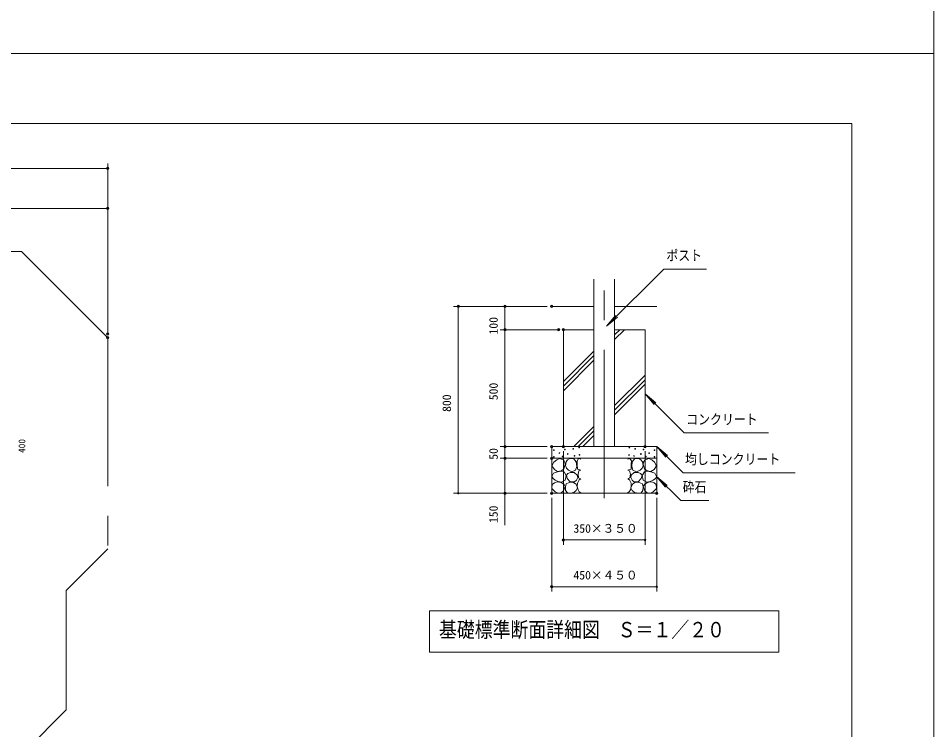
# Model space of a CAD drawing. Units: millimetres on the paper, scale 1:60, with parts at other scales. Extents: x 0 to 420, y -297 to 594.
# Drawn here: x 224 to 420, y -144.8 to 7.5 of the extents above; entities that cross this region are included whole.
import ezdxf
from ezdxf.enums import TextEntityAlignment as Align

# ---------------------------------------------------------------- set-up
doc = ezdxf.new("R2010")
doc.units = ezdxf.units.MM
doc.header["$PDMODE"] = 32
doc.header["$PDSIZE"] = 0.5
doc.linetypes.add('USER1', pattern=[50.8, 31.75, -6.35, 6.35, -6.35])
doc.linetypes.add('USER3', pattern=[63.5, 31.75, -6.35, 6.35, -6.35, 6.35, -6.35])
for name, color, linetype, lineweight in [('DEFPOINTS_5', 7, 'Continuous', 9), ('LY_1', 7, 'Continuous', 18), ('LY_2', 7, 'Continuous', 18)]:
    doc.layers.add(name, color=color, linetype=linetype, lineweight=lineweight)
doc.styles.add('ＭＳ ゴシック', font='')
doc.styles.get('ＭＳ ゴシック').set_extended_font_data('MS Gothic')

# ---------------------------------------------------------------- blocks, each defined once
blk = doc.blocks.new('-000-_DOTSMALL')
at = {"color": 7, "linetype": 'Continuous', "lineweight": 9}
blk.add_circle((0, 0), 0.0625, dxfattribs=at)
blk.add_circle((0, 0), 0.0625, dxfattribs=at)

msp = doc.modelspace()

# ---------------------------------------------------------------- linework, layer by layer
at = {"layer": 'DEFPOINTS_5'}
for p, q in [((420, 0), (420, 297)), ((0, 0), (420, 0)), ((420, 0), (0, 0)), ((420, -297), (420, 0)), ((338.228, -84.152), (338.228, -94.152)), ((360.728, -84.152), (360.728, -94.152))]:
    msp.add_line(p, q, dxfattribs=at)
at = {"layer": 'LY_1'}
for p, q in [((42.284, -24.608), (243.189, -24.608)), ((243.189, -59.083), (243.189, -23.608)), ((186.767, -33.169), (243.189, -33.169)), ((243.189, -59.87), (243.189, -32.169)), ((362.202, -46.167), (349.991, -58.379)), ((362.202, -46.167), (371.352, -46.167)), ((327.228, -54.152), (317.228, -54.152)), ((318.228, -94.152), (318.228, -54.152)), ((337.228, -54.152), (327.228, -54.152)), ((328.228, -59.152), (328.228, -54.152)), ((349.991, -58.379), (351.919, -56.08)), ((349.991, -58.379), (352.289, -56.45)), ((339.728, -59.152), (327.228, -59.152)), ((328.228, -84.152), (328.228, -59.152)), ((351.705, -61.236), (353.788, -59.152)), ((351.705, -60.246), (352.798, -59.152)), ((351.705, -59.256), (351.809, -59.152)), ((340.728, -70.233), (347.25, -63.711)), ((340.728, -71.223), (347.25, -64.701)), ((340.728, -72.213), (347.25, -65.691)), ((351.705, -75.378), (358.228, -68.855)), ((351.705, -76.368), (358.228, -69.845)), ((351.705, -77.358), (358.228, -70.835)), ((366.612, -81.239), (358.228, -72.855)), ((358.228, -72.855), (360.526, -74.783)), ((358.228, -72.855), (360.156, -75.153)), ((342.931, -84.152), (347.25, -79.833)), ((343.921, -84.152), (347.25, -80.823)), ((344.91, -84.152), (347.25, -81.813)), ((366.612, -81.239), (384.612, -81.239)), ((337.228, -84.152), (327.228, -84.152)), ((328.228, -86.652), (328.228, -84.152)), ((366.34, -89.764), (360.728, -84.152)), ((360.728, -84.152), (363.026, -86.081)), ((360.728, -84.152), (362.656, -86.45)), ((340.728, -85.152), (340.728, -105.152)), ((358.228, -85.152), (358.228, -105.152)), ((337.228, -86.652), (327.228, -86.652)), ((328.228, -94.152), (328.228, -86.652)), ((366.34, -89.764), (390.34, -89.764)), ((365.849, -95.716), (360.677, -90.544)), ((360.677, -90.544), (362.975, -92.472)), ((360.677, -90.544), (362.606, -92.842)), ((327.228, -94.152), (317.228, -94.152)), ((337.228, -94.152), (327.228, -94.152)), ((328.228, -100.943), (328.228, -94.152)), ((338.228, -95.152), (338.228, -115.152)), ((360.728, -95.152), (360.728, -115.152)), ((365.849, -95.716), (371.849, -95.716)), ((358.228, -104.152), (340.728, -104.152)), ((360.728, -114.152), (338.228, -114.152)), ((386.878, -119.33), (312.078, -119.33)), ((312.078, -119.33), (312.078, -128.13)), ((386.878, -128.13), (386.878, -119.33)), ((312.078, -128.13), (386.878, -128.13))]:
    msp.add_line(p, q, dxfattribs=at)
at = {"layer": 'LY_1', "linetype": 'USER3'}
for p, q in [((201.702, -42.423), (224.741, -42.423)), ((224.741, -42.423), (243.189, -60.87)), ((243.189, -60.87), (243.189, -106.059)), ((243.189, -106.059), (234.309, -114.939)), ((234.309, -114.939), (234.309, -140.521)), ((234.309, -140.521), (215.491, -159.339))]:
    msp.add_line(p, q, dxfattribs=at)
at = {"layer": 'LY_1', "lineweight": 9}
for p, q in [((347.25, -84.152), (347.25, -48.346)), ((351.705, -84.152), (351.705, -48.346)), ((347.25, -54.152), (338.228, -54.152)), ((360.728, -54.152), (351.705, -54.152)), ((347.25, -59.152), (340.728, -59.152)), ((340.728, -59.152), (340.728, -84.152)), ((358.228, -59.152), (351.705, -59.152)), ((358.228, -59.152), (358.228, -84.152)), ((360.728, -84.152), (338.228, -84.152)), ((338.228, -84.152), (338.228, -94.152)), ((360.728, -84.152), (360.728, -94.152)), ((360.728, -86.652), (338.228, -86.652)), ((338.278, -88.244), (338.694, -87.52)), ((338.694, -87.52), (339.292, -87.013)), ((339.292, -87.013), (339.98, -86.687)), ((339.98, -86.687), (340.795, -87.031)), ((340.795, -87.031), (341.065, -87.493)), ((341.139, -88.027), (340.831, -88.95)), ((341.065, -87.493), (341.139, -88.027)), ((341.17, -88.211), (341.321, -87.456)), ((341.321, -87.456), (341.631, -86.999)), ((341.631, -86.999), (342.076, -86.701)), ((342.076, -86.701), (342.917, -86.745)), ((342.917, -86.745), (343.499, -87.435)), ((343.499, -87.435), (343.586, -88.405)), ((343.97, -86.705), (343.644, -87.212)), ((343.644, -87.212), (343.681, -88.027)), ((343.681, -88.027), (343.717, -88.969)), ((344.441, -86.868), (343.97, -86.705)), ((354.514, -86.868), (354.985, -86.705)), ((354.985, -86.705), (355.311, -87.212)), ((355.274, -88.027), (355.238, -88.969)), ((355.311, -87.212), (355.274, -88.027)), ((355.456, -87.435), (355.369, -88.405)), ((356.038, -86.745), (355.456, -87.435)), ((356.879, -86.701), (356.038, -86.745)), ((357.324, -86.999), (356.879, -86.701)), ((357.634, -87.456), (357.324, -86.999)), ((357.785, -88.211), (357.634, -87.456)), ((357.89, -87.493), (357.816, -88.027)), ((357.816, -88.027), (358.124, -88.95)), ((358.16, -87.031), (357.89, -87.493)), ((358.975, -86.687), (358.16, -87.031)), ((359.663, -87.013), (358.975, -86.687)), ((360.261, -87.52), (359.663, -87.013)), ((360.677, -88.244), (360.261, -87.52)), ((338.803, -89.059), (338.278, -88.244)), ((338.278, -90.544), (338.622, -89.856)), ((338.622, -89.856), (339.491, -89.566)), ((339.473, -89.512), (338.803, -89.059)), ((340.306, -89.385), (339.473, -89.512)), ((339.491, -89.566), (340.225, -89.431)), ((340.225, -89.431), (340.868, -89.53)), ((340.831, -88.95), (340.306, -89.385)), ((340.868, -89.53), (341.357, -90.381)), ((341.376, -88.772), (341.17, -88.211)), ((341.796, -89.225), (341.376, -88.772)), ((341.386, -90.26), (341.705, -89.905)), ((341.705, -89.905), (342.227, -89.7)), ((342.572, -89.57), (341.796, -89.225)), ((342.227, -89.7), (343.047, -89.7)), ((343.327, -89.225), (342.572, -89.57)), ((343.047, -89.7), (343.694, -90.26)), ((343.586, -88.405), (343.327, -89.225)), ((343.717, -88.969), (344.459, -89.186)), ((344.043, -89.385), (343.862, -90.037)), ((343.862, -90.037), (343.97, -90.852)), ((344.441, -89.204), (344.043, -89.385)), ((355.238, -88.969), (354.496, -89.186)), ((354.514, -89.204), (354.912, -89.385)), ((354.912, -89.385), (355.093, -90.037)), ((355.093, -90.037), (354.985, -90.852)), ((355.909, -89.7), (355.261, -90.26)), ((355.369, -88.405), (355.628, -89.225)), ((355.628, -89.225), (356.383, -89.57)), ((356.728, -89.7), (355.909, -89.7)), ((356.383, -89.57), (357.16, -89.225)), ((357.25, -89.905), (356.728, -89.7)), ((357.16, -89.225), (357.579, -88.772)), ((357.569, -90.26), (357.25, -89.905)), ((357.579, -88.772), (357.785, -88.211)), ((358.087, -89.53), (357.599, -90.381)), ((358.73, -89.431), (358.087, -89.53)), ((358.124, -88.95), (358.649, -89.385)), ((358.649, -89.385), (359.482, -89.512)), ((359.464, -89.566), (358.73, -89.431)), ((360.333, -89.856), (359.464, -89.566)), ((359.482, -89.512), (360.152, -89.059)), ((360.152, -89.059), (360.677, -88.244)), ((360.677, -90.544), (360.333, -89.856)), ((338.513, -91.017), (338.278, -90.544)), ((338.35, -92.283), (338.792, -91.902)), ((338.984, -91.377), (338.513, -91.017)), ((338.792, -91.902), (339.383, -91.739)), ((339.618, -91.649), (338.984, -91.377)), ((339.383, -91.739), (339.899, -91.754)), ((340.361, -91.794), (339.618, -91.649)), ((339.899, -91.754), (340.397, -91.92)), ((341.139, -91.341), (340.361, -91.794)), ((340.397, -91.92), (340.881, -92.26)), ((341.357, -90.381), (341.139, -91.341)), ((341.321, -92.115), (341.968, -91.835)), ((341.558, -91.015), (341.386, -90.26)), ((342.205, -91.727), (341.558, -91.015)), ((341.968, -91.835), (342.766, -91.792)), ((343.133, -91.684), (342.205, -91.727)), ((342.766, -91.792), (343.456, -92.18)), ((343.521, -91.382), (343.133, -91.684)), ((343.801, -90.756), (343.521, -91.382)), ((343.694, -90.26), (343.801, -90.756)), ((343.735, -91.975), (343.699, -92.699)), ((344.079, -91.287), (343.735, -91.975)), ((343.97, -90.852), (344.423, -91.069)), ((344.441, -91.069), (344.079, -91.287)), ((354.514, -91.069), (354.876, -91.287)), ((354.985, -90.852), (354.532, -91.069)), ((354.876, -91.287), (355.22, -91.975)), ((355.261, -90.26), (355.154, -90.756)), ((355.154, -90.756), (355.434, -91.382)), ((355.22, -91.975), (355.256, -92.699)), ((355.434, -91.382), (355.822, -91.684)), ((356.189, -91.792), (355.499, -92.18)), ((355.822, -91.684), (356.75, -91.727)), ((356.987, -91.835), (356.189, -91.792)), ((356.75, -91.727), (357.397, -91.015)), ((357.634, -92.115), (356.987, -91.835)), ((357.397, -91.015), (357.569, -90.26)), ((357.599, -90.381), (357.816, -91.341)), ((357.816, -91.341), (358.595, -91.794)), ((358.558, -91.92), (358.074, -92.26)), ((359.056, -91.754), (358.558, -91.92)), ((358.595, -91.794), (359.337, -91.649)), ((359.572, -91.739), (359.056, -91.754)), ((359.337, -91.649), (359.971, -91.377)), ((360.163, -91.902), (359.572, -91.739)), ((359.971, -91.377), (360.442, -91.017)), ((360.605, -92.283), (360.163, -91.902)), ((360.442, -91.017), (360.677, -90.544)), ((338.278, -93.134), (338.35, -92.283)), ((338.984, -93.84), (338.278, -93.134)), ((339.6, -94.094), (338.984, -93.84)), ((340.759, -93.641), (340.288, -94.075)), ((341.139, -92.717), (340.759, -93.641)), ((340.881, -92.26), (341.139, -92.717)), ((341.148, -92.806), (341.321, -92.115)), ((341.208, -93.547), (341.148, -92.806)), ((341.58, -94.078), (341.208, -93.547)), ((342.982, -94.013), (342.162, -94.121)), ((343.499, -93.539), (342.982, -94.013)), ((343.456, -92.18), (343.758, -92.978)), ((343.758, -92.978), (343.499, -93.539)), ((343.699, -92.699), (343.88, -93.423)), ((343.88, -93.423), (344.133, -93.822)), ((344.133, -93.822), (344.478, -94.057)), ((354.822, -93.822), (354.478, -94.057)), ((355.075, -93.423), (354.822, -93.822)), ((355.256, -92.699), (355.075, -93.423)), ((355.499, -92.18), (355.197, -92.978)), ((355.197, -92.978), (355.456, -93.539)), ((355.456, -93.539), (355.973, -94.013)), ((355.973, -94.013), (356.793, -94.121)), ((357.375, -94.078), (357.747, -93.547)), ((357.807, -92.806), (357.634, -92.115)), ((357.747, -93.547), (357.807, -92.806)), ((358.074, -92.26), (357.816, -92.717)), ((357.816, -92.717), (358.196, -93.641)), ((358.196, -93.641), (358.667, -94.075)), ((359.355, -94.094), (359.971, -93.84)), ((359.971, -93.84), (360.677, -93.134)), ((360.677, -93.134), (360.605, -92.283)), ((360.728, -94.152), (338.228, -94.152)), ((340.288, -94.075), (339.6, -94.094)), ((342.162, -94.121), (341.58, -94.078)), ((356.793, -94.121), (357.375, -94.078)), ((358.667, -94.075), (359.355, -94.094))]:
    msp.add_line(p, q, dxfattribs=at)
at = {"layer": 'LY_1', "linetype": 'USER1'}
msp.add_line((349.478, -95.175), (349.478, -48.346), dxfattribs=at)
at = {"layer": 'LY_1', "lineweight": 9}
for centre in [(338.712, -84.921), (339.873, -85.541), (340.57, -86.289), (341.061, -84.766), (341.654, -85.747), (342.842, -84.637), (343.1, -86.16), (344.106, -84.379), (344.184, -85.954), (354.771, -85.954), (354.849, -84.379), (355.855, -86.16), (356.114, -84.637), (357.301, -85.747), (357.894, -84.766), (358.385, -86.289), (359.082, -85.541), (360.243, -84.921), (338.712, -86.367), (360.243, -86.367)]:
    msp.add_circle(centre, 0.0774, dxfattribs=at)
at = {"layer": 'LY_1'}
for p in [(243.189, -24.608), (243.189, -33.169), (318.228, -54.152), (328.228, -54.152), (328.228, -54.152), (338.228, -54.152), (243.189, -60.083), (243.189, -60.87), (328.228, -59.152), (339.728, -59.152), (340.728, -59.152), (328.228, -84.152), (328.228, -84.152), (338.228, -84.152), (340.728, -84.152), (358.228, -84.152), (328.228, -86.652), (328.228, -86.652), (338.228, -86.652), (328.228, -94.152), (338.228, -94.152), (338.228, -94.152), (360.728, -94.152), (340.728, -104.152), (338.228, -114.152)]:
    msp.add_point(p, dxfattribs=at)
at = {"layer": 'LY_2', "lineweight": 9}
for p, q in [((402.5, -15), (17.5, -15)), ((402.5, -282), (402.5, -15))]:
    msp.add_line(p, q, dxfattribs=at)

# ---------------------------------------------------------------- block references
at = {"layer": 'LY_1', "xscale": 2.32, "yscale": 2.32}
for p in [(243.189, -24.608), (243.189, -33.169), (358.228, -104.152), (360.728, -114.152)]:
    msp.add_blockref('-000-_DOTSMALL', p, dxfattribs=at)
for p, rotation in [((318.228, -54.152), 90), ((328.228, -54.152), 90), ((328.228, -59.152), 270), ((328.228, -59.152), 90), ((328.228, -84.152), 270), ((328.228, -84.152), 90), ((328.228, -86.652), 270), ((328.228, -86.652), 90), ((318.228, -94.152), 270), ((328.228, -94.152), 270), ((340.728, -104.152), 180), ((338.228, -114.152), 180)]:
    msp.add_blockref('-000-_DOTSMALL', p, dxfattribs=dict(at, rotation=rotation))

# ---------------------------------------------------------------- texts
at = {"layer": 'LY_1', "style": 'ＭＳ ゴシック', "width": 0.85}
for s, height, p in [('ポスト', 2.199, (362.768, -45.017)), ('コンクリート', 2.199, (367.029, -80.089)), ('均しコンクリート', 2.199, (366.756, -88.614)), ('砕石', 2.199, (366.266, -94.566)), ('基礎標準断面詳細図\u3000Ｓ＝１／２０', 3.299, (314.103, -125.98))]:
    msp.add_text(s, height=height, dxfattribs=at).set_placement(p, align=Align.BOTTOM_LEFT)
at = {"layer": 'LY_1', "style": 'ＭＳ ゴシック'}
for s, height, p in [('100', 1.833, (327.228, -60.169)), ('500', 1.833, (327.228, -74.236)), ('800', 1.833, (317.228, -76.736)), ('400', 1.466, (225.989, -85.531)), ('50', 1.833, (327.228, -86.974)), ('150', 1.833, (327.228, -100.522))]:
    msp.add_text(s, height=height, rotation=90, dxfattribs=at).set_placement(p, align=Align.BOTTOM_LEFT)
for s, p in [('350×３５０', (342.885, -103.152)), ('450×４５０', (342.885, -113.152))]:
    msp.add_text(s, height=1.833, dxfattribs=at).set_placement(p, align=Align.BOTTOM_LEFT)

doc.saveas('drawing.dxf')
